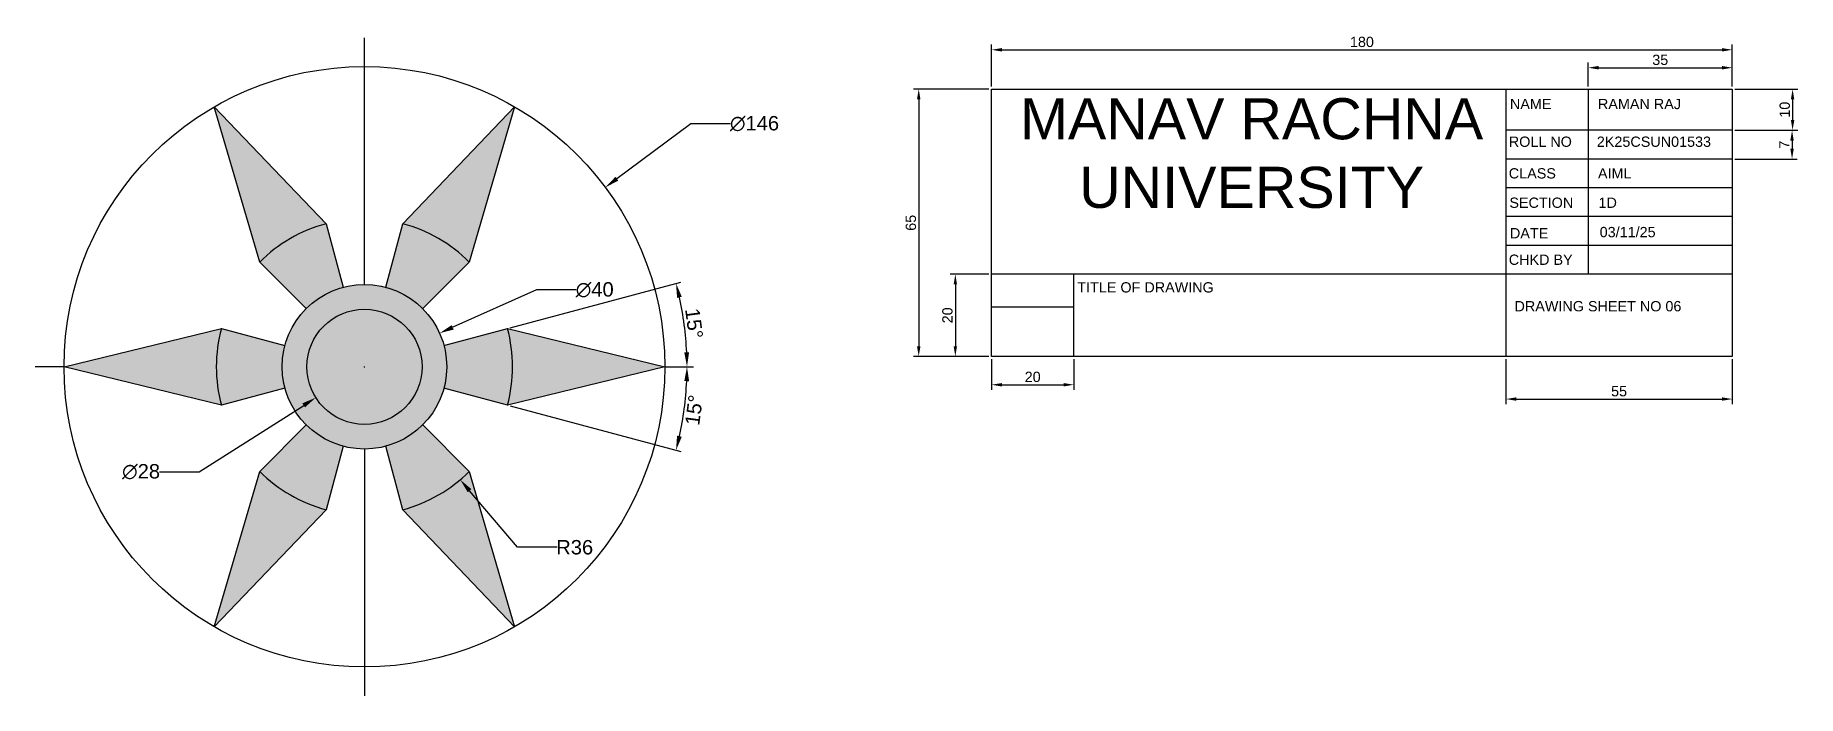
# Model space of a CAD drawing. Header units: millimetres. Extents: x 3317 to 3745, y 1667 to 1827.
import ezdxf

# ---------------------------------------------------------------- set-up
doc = ezdxf.new("R2010")
doc.units = ezdxf.units.MM
doc.styles.get("Standard").update_dxf_attribs({"font": 'arial.ttf'})
doc.dimstyles.new('ISO-25', dxfattribs={"dimtxt": 2.5, "dimasz": 2.5, "dimexe": 1.25, "dimexo": 0.625, "dimtad": 1, "dimtxsty": 'Standard', "dimcen": 2.5, "dimadec": 0, "dimazin": 0, "dimtfac": 1, "dimtmove": 0, "dimatfit": 3, "dimfxl": 1, "dimarcsym": 0})
doc.dimstyles.get("Standard").update_dxf_attribs({"dimtxt": 0.18, "dimasz": 0.18, "dimexe": 0.18, "dimexo": 0.0625, "dimgap": 0.09, "dimtad": 0, "dimtih": 1, "dimtoh": 1, "dimdec": 4, "dimzin": 0, "dimdsep": 46, "dimtxsty": 'Standard', "dimcen": 0.09, "dimadec": 0, "dimazin": 0, "dimtfac": 1, "dimtdec": 4, "dimtofl": 0, "dimtmove": 0, "dimatfit": 3, "dimfxl": 1, "dimtolj": 1, "dimtzin": 0, "dimarcsym": 0})

# ---------------------------------------------------------------- blocks, each defined once
blk = doc.blocks.new('*U3')
for p, q in [((-26.84, 5.18), (-11.39, 9.32)), ((-11.39, 9.32), (26.84, 0)), ((26.84, 0), (-11.39, -9.32)), ((-11.39, -9.32), (-26.84, -5.18))]:
    blk.add_line(p, q)
blk = doc.blocks.new('*U4')
at = {"color": 0, "linetype": 'ByBlock', "lineweight": -2, "transparency": 16777216}
for p, rotation in [((3373.89, 1786.86), 120), ((3420.05, 1786.86), 59.99999999999999), ((3350.81, 1746.88), 180), ((3373.89, 1706.91), 239.9999999999999), ((3420.05, 1706.91), 299.9999999999999)]:
    blk.add_blockref('*U3', p, dxfattribs=dict(at, rotation=rotation))
blk.add_blockref('*U3', (3443.13, 1746.88), dxfattribs=at)
blk = doc.blocks.new('*D10')
at = {"color": 0, "lineweight": -2, "transparency": 16777216}
for p, q in [((3476.27, 1805.99), (3458.31, 1792.6)), ((3485.89, 1805.99), (3476.27, 1805.99)), ((3396.88, 1746.88), (3397.06, 1746.88)), ((3396.97, 1746.79), (3396.97, 1746.97))]:
    blk.add_line(p, q, dxfattribs=at)
at = {"color": 0, "transparency": 16777216}
blk.add_solid([(3457.96, 1793.07), (3458.65, 1792.13), (3455.5, 1790.51)], dxfattribs=at)
at = {"layer": 'Defpoints', "color": 0, "transparency": 16777216}
for p in [(3455.5, 1790.51), (3338.43, 1703.26)]:
    blk.add_point(p, dxfattribs=at)
at = {"color": 0, "transparency": 16777216, "insert": (3491.75, 1805.99), "char_height": 3.5, "attachment_point": 5}
blk.add_mtext('\\A1;∅146', dxfattribs=at)
blk = doc.blocks.new('*D13')
at = {"color": 0, "lineweight": -2, "transparency": 16777216}
for p, q in [((3396.88, 1746.88), (3397.06, 1746.88)), ((3396.97, 1746.79), (3396.97, 1746.97)), ((3356.79, 1721.36), (3382.2, 1737.5)), ((3347.18, 1721.36), (3356.79, 1721.36))]:
    blk.add_line(p, q, dxfattribs=at)
at = {"color": 0, "transparency": 16777216}
blk.add_solid([(3381.88, 1737.99), (3382.51, 1737.01), (3385.15, 1739.38)], dxfattribs=at)
at = {"layer": 'Defpoints', "color": 0, "transparency": 16777216}
for p in [(3408.78, 1754.39), (3385.15, 1739.38)]:
    blk.add_point(p, dxfattribs=at)
at = {"color": 0, "transparency": 16777216, "insert": (3342.68, 1721.36), "char_height": 3.5, "attachment_point": 5}
blk.add_mtext('\\A1;∅28', dxfattribs=at)
blk = doc.blocks.new('*D14')
at = {"color": 0, "lineweight": -2, "transparency": 16777216}
for p, q in [((3438.81, 1765.59), (3418.42, 1756.48)), ((3448.43, 1765.59), (3438.81, 1765.59)), ((3396.88, 1746.88), (3397.06, 1746.88)), ((3396.97, 1746.79), (3396.97, 1746.97))]:
    blk.add_line(p, q, dxfattribs=at)
at = {"color": 0, "transparency": 16777216}
blk.add_solid([(3418.18, 1757.01), (3418.66, 1755.94), (3415.22, 1755.05)], dxfattribs=at)
at = {"layer": 'Defpoints', "color": 0, "transparency": 16777216}
for p in [(3415.22, 1755.05), (3378.71, 1738.72)]:
    blk.add_point(p, dxfattribs=at)
at = {"color": 0, "transparency": 16777216, "insert": (3452.92, 1765.59), "char_height": 3.5, "attachment_point": 5}
blk.add_mtext('\\A1;∅40', dxfattribs=at)
blk = doc.blocks.new('*D16')
at = {"color": 0, "lineweight": -2, "transparency": 16777216}
for p, q in [((3396.88, 1746.88), (3397.06, 1746.88)), ((3396.97, 1746.79), (3396.97, 1746.97)), ((3434.17, 1702.98), (3422.5, 1716.75)), ((3443.78, 1702.98), (3434.17, 1702.98))]:
    blk.add_line(p, q, dxfattribs=at)
at = {"color": 0, "transparency": 16777216}
blk.add_solid([(3422.95, 1717.13), (3422.06, 1716.37), (3420.24, 1719.42)], dxfattribs=at)
at = {"layer": 'Defpoints', "color": 0, "transparency": 16777216}
for p in [(3396.97, 1746.88), (3420.24, 1719.42)]:
    blk.add_point(p, dxfattribs=at)
at = {"color": 0, "transparency": 16777216, "insert": (3448.06, 1702.98), "char_height": 3.5, "attachment_point": 5}
blk.add_mtext('\\A1;R36', dxfattribs=at)
blk = doc.blocks.new('*D17')
at = {"color": 0, "lineweight": -2, "transparency": 16777216}
blk.add_line((3432.34, 1756.36), (3473.89, 1767.49), dxfattribs=at)
blk.add_arc((3396.97, 1746.88), 78.38, 2.5586, 12.4414, dxfattribs=at)
at = {"color": 0, "transparency": 16777216}
for points in [[(3472.94, 1763.63), (3474.08, 1763.91), (3472.68, 1767.17)], [(3475.86, 1750.4), (3474.69, 1750.37), (3475.35, 1746.88)]]:
    blk.add_solid(points, dxfattribs=at)
at = {"layer": 'Defpoints', "color": 0, "transparency": 16777216}
for p in [(3431.74, 1756.2), (3416.28, 1752.06), (3475.05, 1753.72), (3469.97, 1746.88), (3476.97, 1746.88)]:
    blk.add_point(p, dxfattribs=at)
at = {"color": 0, "transparency": 16777216, "insert": (3477.07, 1757.43), "char_height": 3.5, "attachment_point": 5, "rotation": 277.5}
blk.add_mtext('15°', dxfattribs=at)
blk = doc.blocks.new('*D18')
at = {"color": 0, "lineweight": -2, "transparency": 16777216}
blk.add_line((3432.34, 1737.4), (3473.89, 1726.27), dxfattribs=at)
blk.add_arc((3396.97, 1746.88), 78.38, 347.5586, 357.4414, dxfattribs=at)
at = {"color": 0, "transparency": 16777216}
for points in [[(3474.69, 1743.4), (3475.86, 1743.37), (3475.35, 1746.88)], [(3474.08, 1729.86), (3472.94, 1730.13), (3472.68, 1726.6)]]:
    blk.add_solid(points, dxfattribs=at)
at = {"layer": 'Defpoints', "color": 0, "transparency": 16777216}
for p in [(3469.97, 1746.88), (3476.97, 1746.88), (3416.28, 1741.71), (3431.74, 1737.57), (3474.16, 1733.27)]:
    blk.add_point(p, dxfattribs=at)
at = {"color": 0, "transparency": 16777216, "insert": (3477.07, 1736.34), "char_height": 3.5, "attachment_point": 5, "rotation": 82.5}
blk.add_mtext('15°', dxfattribs=at)
blk = doc.blocks.new('*D27')
at = {"color": 0, "lineweight": -2, "transparency": 16777216}
for p, q in [((3729.98, 1814.39), (3745.27, 1814.39)), ((3744.02, 1811.89), (3744.02, 1806.89)), ((3729.98, 1804.39), (3745.27, 1804.39))]:
    blk.add_line(p, q, dxfattribs=at)
at = {"color": 0, "transparency": 16777216}
for points in [[(3743.61, 1811.89), (3744.44, 1811.89), (3744.02, 1814.39)], [(3743.61, 1806.89), (3744.44, 1806.89), (3744.02, 1804.39)]]:
    blk.add_solid(points, dxfattribs=at)
at = {"layer": 'Defpoints', "color": 0, "transparency": 16777216}
for p in [(3729.36, 1814.39), (3729.36, 1804.39), (3744.02, 1804.39)]:
    blk.add_point(p, dxfattribs=at)
at = {"color": 0, "transparency": 16777216, "insert": (3742.12, 1809.39), "char_height": 2.5, "attachment_point": 5, "rotation": 90}
blk.add_mtext('10', dxfattribs=at)
blk = doc.blocks.new('*D28')
at = {"color": 0, "lineweight": -2, "transparency": 16777216}
for p, q in [((3729.98, 1804.39), (3745.14, 1804.39)), ((3743.89, 1801.89), (3743.89, 1799.89)), ((3729.98, 1797.39), (3745.14, 1797.39))]:
    blk.add_line(p, q, dxfattribs=at)
at = {"color": 0, "transparency": 16777216}
for points in [[(3743.47, 1801.89), (3744.3, 1801.89), (3743.89, 1804.39)], [(3743.47, 1799.89), (3744.3, 1799.89), (3743.89, 1797.39)]]:
    blk.add_solid(points, dxfattribs=at)
at = {"layer": 'Defpoints', "color": 0, "transparency": 16777216}
for p in [(3729.36, 1804.39), (3729.36, 1797.39), (3743.89, 1797.39)]:
    blk.add_point(p, dxfattribs=at)
at = {"color": 0, "transparency": 16777216, "insert": (3742.01, 1800.89), "char_height": 2.5, "attachment_point": 5, "rotation": 90}
blk.add_mtext('7', dxfattribs=at)
blk = doc.blocks.new('*D29')
at = {"color": 0, "lineweight": -2, "transparency": 16777216}
for p, q in [((3549.36, 1815.01), (3549.36, 1825.21)), ((3729.36, 1815.01), (3729.36, 1825.21)), ((3551.86, 1823.96), (3726.86, 1823.96))]:
    blk.add_line(p, q, dxfattribs=at)
at = {"color": 0, "transparency": 16777216}
for points in [[(3551.86, 1824.37), (3551.86, 1823.54), (3549.36, 1823.96)], [(3726.86, 1824.37), (3726.86, 1823.54), (3729.36, 1823.96)]]:
    blk.add_solid(points, dxfattribs=at)
at = {"layer": 'Defpoints', "color": 0, "transparency": 16777216}
for p in [(3729.36, 1823.96), (3549.36, 1814.39), (3729.36, 1814.39)]:
    blk.add_point(p, dxfattribs=at)
at = {"color": 0, "transparency": 16777216, "insert": (3639.36, 1825.86), "char_height": 2.5, "attachment_point": 5}
blk.add_mtext('180', dxfattribs=at)
blk = doc.blocks.new('*D30')
at = {"color": 0, "lineweight": -2, "transparency": 16777216}
for p, q in [((3548.73, 1814.39), (3530.41, 1814.39)), ((3531.66, 1811.89), (3531.66, 1751.89)), ((3548.73, 1749.39), (3530.41, 1749.39))]:
    blk.add_line(p, q, dxfattribs=at)
at = {"color": 0, "transparency": 16777216}
for points in [[(3531.24, 1811.89), (3532.08, 1811.89), (3531.66, 1814.39)], [(3531.24, 1751.89), (3532.08, 1751.89), (3531.66, 1749.39)]]:
    blk.add_solid(points, dxfattribs=at)
at = {"layer": 'Defpoints', "color": 0, "transparency": 16777216}
for p in [(3549.36, 1814.39), (3531.66, 1749.39), (3549.36, 1749.39)]:
    blk.add_point(p, dxfattribs=at)
at = {"color": 0, "transparency": 16777216, "insert": (3529.76, 1781.89), "char_height": 2.5, "attachment_point": 5, "rotation": 90}
blk.add_mtext('65', dxfattribs=at)
blk = doc.blocks.new('*D31')
at = {"color": 0, "lineweight": -2, "transparency": 16777216}
for p, q in [((3548.73, 1769.39), (3539.31, 1769.39)), ((3540.56, 1766.89), (3540.56, 1751.89)), ((3548.73, 1749.39), (3539.31, 1749.39))]:
    blk.add_line(p, q, dxfattribs=at)
at = {"color": 0, "transparency": 16777216}
for points in [[(3540.14, 1766.89), (3540.97, 1766.89), (3540.56, 1769.39)], [(3540.14, 1751.89), (3540.97, 1751.89), (3540.56, 1749.39)]]:
    blk.add_solid(points, dxfattribs=at)
at = {"layer": 'Defpoints', "color": 0, "transparency": 16777216}
for p in [(3549.36, 1769.39), (3540.56, 1749.39), (3549.36, 1749.39)]:
    blk.add_point(p, dxfattribs=at)
at = {"color": 0, "transparency": 16777216, "insert": (3538.65, 1759.39), "char_height": 2.5, "attachment_point": 5, "rotation": 90}
blk.add_mtext('20', dxfattribs=at)
blk = doc.blocks.new('*D32')
at = {"color": 0, "lineweight": -2, "transparency": 16777216}
for p, q in [((3549.36, 1748.76), (3549.36, 1741.26)), ((3569.36, 1748.76), (3569.36, 1741.26)), ((3551.86, 1742.51), (3566.86, 1742.51))]:
    blk.add_line(p, q, dxfattribs=at)
at = {"color": 0, "transparency": 16777216}
for points in [[(3551.86, 1742.92), (3551.86, 1742.09), (3549.36, 1742.51)], [(3566.86, 1742.92), (3566.86, 1742.09), (3569.36, 1742.51)]]:
    blk.add_solid(points, dxfattribs=at)
at = {"layer": 'Defpoints', "color": 0, "transparency": 16777216}
for p in [(3549.36, 1749.39), (3569.36, 1749.39), (3569.36, 1742.51)]:
    blk.add_point(p, dxfattribs=at)
at = {"color": 0, "transparency": 16777216, "insert": (3559.36, 1744.41), "char_height": 2.5, "attachment_point": 5}
blk.add_mtext('20', dxfattribs=at)
blk = doc.blocks.new('*D33')
at = {"color": 0, "lineweight": -2, "transparency": 16777216}
for p, q in [((3674.36, 1748.76), (3674.36, 1737.78)), ((3729.36, 1748.76), (3729.36, 1737.78)), ((3676.86, 1739.03), (3726.86, 1739.03))]:
    blk.add_line(p, q, dxfattribs=at)
at = {"color": 0, "transparency": 16777216}
for points in [[(3676.86, 1739.45), (3676.86, 1738.62), (3674.36, 1739.03)], [(3726.86, 1739.45), (3726.86, 1738.62), (3729.36, 1739.03)]]:
    blk.add_solid(points, dxfattribs=at)
at = {"layer": 'Defpoints', "color": 0, "transparency": 16777216}
for p in [(3674.36, 1749.39), (3729.36, 1749.39), (3729.36, 1739.03)]:
    blk.add_point(p, dxfattribs=at)
at = {"color": 0, "transparency": 16777216, "insert": (3701.86, 1740.93), "char_height": 2.5, "attachment_point": 5}
blk.add_mtext('55', dxfattribs=at)
blk = doc.blocks.new('*D34')
at = {"color": 0, "lineweight": -2, "transparency": 16777216}
for p, q in [((3694.36, 1815.01), (3694.36, 1820.85)), ((3729.36, 1815.01), (3729.36, 1820.85)), ((3696.86, 1819.6), (3726.86, 1819.6))]:
    blk.add_line(p, q, dxfattribs=at)
at = {"color": 0, "transparency": 16777216}
for points in [[(3696.86, 1820.02), (3696.86, 1819.18), (3694.36, 1819.6)], [(3726.86, 1820.02), (3726.86, 1819.18), (3729.36, 1819.6)]]:
    blk.add_solid(points, dxfattribs=at)
at = {"layer": 'Defpoints', "color": 0, "transparency": 16777216}
for p in [(3729.36, 1819.6), (3694.36, 1814.39), (3729.36, 1814.39)]:
    blk.add_point(p, dxfattribs=at)
at = {"color": 0, "transparency": 16777216, "insert": (3711.86, 1821.5), "char_height": 2.5, "attachment_point": 5}
blk.add_mtext('35', dxfattribs=at)

msp = doc.modelspace()

# ---------------------------------------------------------------- hatches: boundary and pattern name
h = msp.add_hatch(color=256)
h.set_gradient(color1=(0, 255, 0), color2=(0, 255, 255), tint=1)
h.paths.add_polyline_path([(3371.51015, 1772.33954, -0.131652498), (3387.6485, 1781.65702), (3360.46599, 1810.10355)])
h = msp.add_hatch(color=256)
h.set_gradient(color1=(0, 255, 0), color2=(0, 255, 255), tint=1)
h.paths.add_polyline_path([(3406.28348, 1781.65702, -0.131652498), (3422.42183, 1772.33954), (3433.46599, 1810.10355)])
h = msp.add_hatch(color=256)
h.set_gradient(color1=(255, 0, 255), color2=(255, 255, 0), tint=1)
h.paths.add_polyline_path([(3382.82385, 1761.02583, -0.131652498), (3391.78961, 1766.20221), (3387.6485, 1781.65702, 0.131652498), (3371.51015, 1772.33954)])
h = msp.add_hatch(color=256)
h.set_gradient(color1=(255, 0, 255), color2=(255, 255, 0), tint=1)
h.paths.add_polyline_path([(3406.28348, 1781.65702), (3402.14237, 1766.20221, -0.131652498), (3411.10813, 1761.02583), (3422.42183, 1772.33954, 0.131652498)])
h = msp.add_hatch(color=256)
h.set_gradient(color1=(0, 255, 0), color2=(0, 255, 255), tint=1)
h.paths.add_polyline_path([(3410.96599, 1746.88369, -0.414213562), (3396.96599, 1732.88369), (3396.96599, 1726.88369, 0.414213562), (3416.96599, 1746.88369, 1), (3376.96599, 1746.88369, 0.414213562), (3396.96599, 1726.88369), (3396.96599, 1732.88369, -0.414213562), (3382.96599, 1746.88369, -1)])
h = msp.add_hatch(color=256)
h.set_gradient(color1=(255, 0, 255), color2=(255, 255, 0), tint=1)
h.paths.add_polyline_path([(3410.96599, 1746.88369, 1), (3382.96599, 1746.88369, 1)])
h = msp.add_hatch(color=256)
h.set_gradient(color1=(0, 255, 0), color2=(0, 255, 255), tint=1)
h.paths.add_polyline_path([(3323.96599, 1746.88369), (3362.19266, 1737.56621, -0.131652498), (3362.19266, 1756.20118)])
h = msp.add_hatch(color=256)
h.set_gradient(color1=(255, 0, 255), color2=(255, 255, 0), tint=1)
h.paths.add_polyline_path([(3362.19266, 1756.20118, 0.131652498), (3362.19266, 1737.56621), (3377.64747, 1741.70731, -0.065543463), (3376.96599, 1746.88369, -0.065543463), (3377.64747, 1752.06007)])
h = msp.add_hatch(color=256)
h.set_gradient(color1=(255, 0, 255), color2=(255, 255, 0), tint=1)
h.paths.add_polyline_path([(3416.96599, 1746.88369, -0.065543463), (3416.28451, 1741.70731), (3431.73932, 1737.56621, 0.131652498), (3431.73932, 1756.20118), (3416.28451, 1752.06007, -0.065543463)])
h = msp.add_hatch(color=256)
h.set_gradient(color1=(0, 255, 0), color2=(0, 255, 255), tint=1)
h.paths.add_polyline_path([(3469.96599, 1746.88369), (3431.73932, 1756.20118, -0.131652498), (3431.73932, 1737.56621)])
h = msp.add_hatch(color=256)
h.set_gradient(color1=(255, 0, 255), color2=(255, 255, 0), tint=1)
h.paths.add_polyline_path([(3371.51015, 1721.42785, 0.131652498), (3387.6485, 1712.11036), (3391.78961, 1727.56518, -0.131652498), (3382.82385, 1732.74156)])
h = msp.add_hatch(color=256)
h.set_gradient(color1=(255, 0, 255), color2=(255, 255, 0), tint=1)
h.paths.add_polyline_path([(3411.10813, 1732.74156, -0.131652498), (3402.14237, 1727.56518), (3406.28348, 1712.11036, 0.131652498), (3422.42183, 1721.42785)])
h = msp.add_hatch(color=256)
h.set_gradient(color1=(0, 255, 0), color2=(0, 255, 255), tint=1)
h.paths.add_polyline_path([(3360.46599, 1683.66384), (3387.6485, 1712.11036, -0.131652498), (3371.51015, 1721.42785)])
h = msp.add_hatch(color=256)
h.set_gradient(color1=(0, 255, 0), color2=(0, 255, 255), tint=1)
h.paths.add_polyline_path([(3433.46599, 1683.66384), (3422.42183, 1721.42785, -0.131652498), (3406.28348, 1712.11036)])

# ---------------------------------------------------------------- linework, layer by layer
for p, q in [((3396.96599, 1766.88369), (3396.96599, 1826.88369)), ((3549.35974, 1814.38699), (3729.35974, 1814.38699)), ((3549.35974, 1749.38699), (3549.35974, 1814.38699)), ((3674.35974, 1814.38699), (3674.35974, 1749.38699)), ((3694.35974, 1814.38699), (3694.35974, 1769.38699)), ((3729.35974, 1814.38699), (3729.35974, 1749.38699)), ((3729.35974, 1804.38699), (3674.35974, 1804.38699)), ((3729.35974, 1797.38699), (3674.35974, 1797.38699)), ((3729.35974, 1790.38699), (3674.35974, 1790.38699)), ((3729.35974, 1783.38699), (3674.35974, 1783.38699)), ((3729.35974, 1776.38699), (3674.35974, 1776.38699)), ((3729.35974, 1769.38699), (3549.35974, 1769.38699)), ((3569.35974, 1749.38699), (3569.35974, 1769.38699)), ((3569.35974, 1761.38699), (3549.35974, 1761.38699)), ((3729.35974, 1749.38699), (3549.35974, 1749.38699)), ((3323.96599, 1746.88369), (3316.96599, 1746.88369)), ((3396.96599, 1726.88369), (3396.96599, 1666.88369))]:
    msp.add_line(p, q)
msp.add_lwpolyline([(3469.96599, 1746.88369), (3476.96599, 1746.88369)])
for radius in [73, 20, 14]:
    msp.add_circle((3396.96599, 1746.88369), radius)
for start, end in [(105, 135), (45, 75), (165, 195), (345, 15), (225, 255), (285, 315)]:
    msp.add_arc((3396.96599, 1746.88369), 36, start, end)

# ---------------------------------------------------------------- block references
msp.add_blockref('*U4', (0, 0))

# ---------------------------------------------------------------- texts
at = {"color": 5, "insert": (3553.16545, 1812.18488), "char_height": 10, "attachment_point": 1}
msp.add_mtext_dynamic_manual_height_columns('\\pxqc;MANAV RACHNA UNIVERSITY', width=118.7846758, gutter_width=12.5, heights=[0], dxfattribs=at)
at = {"color": 1, "char_height": 2.5, "attachment_point": 1}
for s, width, heights, insert in [('NAME', 20, [0], (3675.33289, 1812.02554)), ('ROLL NO', 20, [7.993605777301127e-15], (3675.05484, 1802.85899)), ('CLASS', 20, [0], (3675.05484, 1795.16444)), ('SECTION', 20, [0], (3675.19387, 1788.02553)), ('DATE', 20, [0], (3675.33289, 1780.60881)), ('CHKD BY', 20, [0], (3675.05484, 1774.16444)), ('TITLE OF DRAWING', 39.1777225, [0], (3570.19388, 1767.44226)), ('DRAWING SHEET NO 06', 55, [0], (3676.44506, 1762.85826))]:
    msp.add_mtext_dynamic_manual_height_columns(s, width=width, gutter_width=12.5, heights=heights, dxfattribs=dict(at, insert=insert))
at = {"char_height": 2.5, "attachment_point": 1}
for s, heights, insert in [('RAMAN RAJ', [0], (3696.72311, 1812.02553)), ('2K25CSUN01533', [3.12243], (3696.44507, 1802.85899)), ('AIML ', [0], (3696.72312, 1795.16444)), ('1D', [0], (3696.86213, 1788.02553)), ('03/11/25', [0], (3697.14019, 1780.88663))]:
    msp.add_mtext_dynamic_manual_height_columns(s, width=35, gutter_width=12.5, heights=heights, dxfattribs=dict(at, insert=insert))

# ---------------------------------------------------------------- dimensions: what is measured, and where the dimension line sits
for base, p1, p2, picture, middle in [((3729.35974, 1823.95678), (3549.35974, 1814.38699), (3729.35974, 1814.38699), '*D29', (3639.35974, 1825.85822)), ((3729.35974, 1819.60056), (3694.35974, 1814.38699), (3729.35974, 1814.38699), '*D34', (3711.85974, 1821.50285)), ((3569.35974, 1742.506), (3549.35974, 1749.38699), (3569.35974, 1749.38699), '*D32', (3559.35974, 1744.40743)), ((3729.35974, 1739.03327), (3674.35974, 1749.38699), (3729.35974, 1749.38699), '*D33', (3701.85974, 1740.92959))]:
    dim = msp.add_linear_dim(base=base, p1=p1, p2=p2, dimstyle='ISO-25')
    dim.commit()
    dim.dimension.update_dxf_attribs({"geometry": picture, "text_midpoint": middle})
for base, p1, p2, picture, middle in [((3531.65851, 1749.38699), (3549.35974, 1814.38699), (3549.35974, 1749.38699), '*D30', (3529.75708, 1781.88699)), ((3744.02484, 1804.38699), (3729.35974, 1814.38699), (3729.35974, 1804.38699), '*D27', (3742.12341, 1809.38699)), ((3743.88622, 1797.38699), (3729.35974, 1804.38699), (3729.35974, 1797.38699), '*D28', (3742.01122, 1800.88699)), ((3540.55588, 1749.38699), (3549.35974, 1769.38699), (3549.35974, 1749.38699), '*D31', (3538.65445, 1759.38699))]:
    dim = msp.add_linear_dim(base=base, p1=p1, p2=p2, angle=90, dimstyle='ISO-25')
    dim.commit()
    dim.dimension.update_dxf_attribs({"geometry": picture, "text_midpoint": middle})
at = {"color": 5}
for p1, p2, override, picture, middle in [((3338.43332, 1703.26114), (3455.49866, 1790.50624), {"dimtxt": 3.5, "dimasz": 3.5, "dimlunit": 5, "dimfrac": 0}, '*D10', (3491.7453, 1805.98867)), ((3378.7079, 1738.72024), (3415.22408, 1755.04715), {"dimtxt": 3.5, "dimasz": 3.5, "dimlunit": 5}, '*D14', (3452.92397, 1765.59333)), ((3408.78245, 1754.39177), (3385.14953, 1739.37562), {"dimtxt": 3.5, "dimasz": 3.5, "dimlunit": 5}, '*D13', (3342.67815, 1721.35676))]:
    dim = msp.add_diameter_dim_2p(p1=p1, p2=p2, dimstyle='Standard', override=override, dxfattribs=at)
    dim.commit()
    dim.dimension.update_dxf_attribs({"geometry": picture, "text_midpoint": middle, "dimtype": 163})
for base, line2, override, picture, middle in [((3475.05248, 1753.71537), ((3416.28451, 1752.06007), (3431.73932, 1756.20118)), {"dimtxt": 3.5, "dimasz": 3.5}, '*D17', (3477.07153, 1757.42979)), ((3474.15992, 1733.27232), ((3431.73932, 1737.56621), (3416.28451, 1741.70731)), {"dimtxt": 3.5, "dimasz": 3.5, "dimtad": 2}, '*D18', (3477.07153, 1736.3376))]:
    dim = msp.add_angular_dim_2l(base=base, line1=((3469.96599, 1746.88369), (3476.96599, 1746.88369)), line2=line2, dimstyle='ISO-25', override=override, dxfattribs=at)
    dim.commit()
    dim.dimension.update_dxf_attribs({"geometry": picture, "text_midpoint": middle})
dim = msp.add_radius_dim(center=(3396.96599, 1746.88369), mpoint=(3420.23998, 1719.41878), dimstyle='Standard', override={"dimtxt": 3.5, "dimasz": 3.5, "dimlunit": 5}, dxfattribs=at)
dim.commit()
dim.dimension.update_dxf_attribs({"geometry": '*D16', "text_midpoint": (3448.05502, 1702.97857), "dimtype": 164})

doc.saveas('drawing.dxf')
